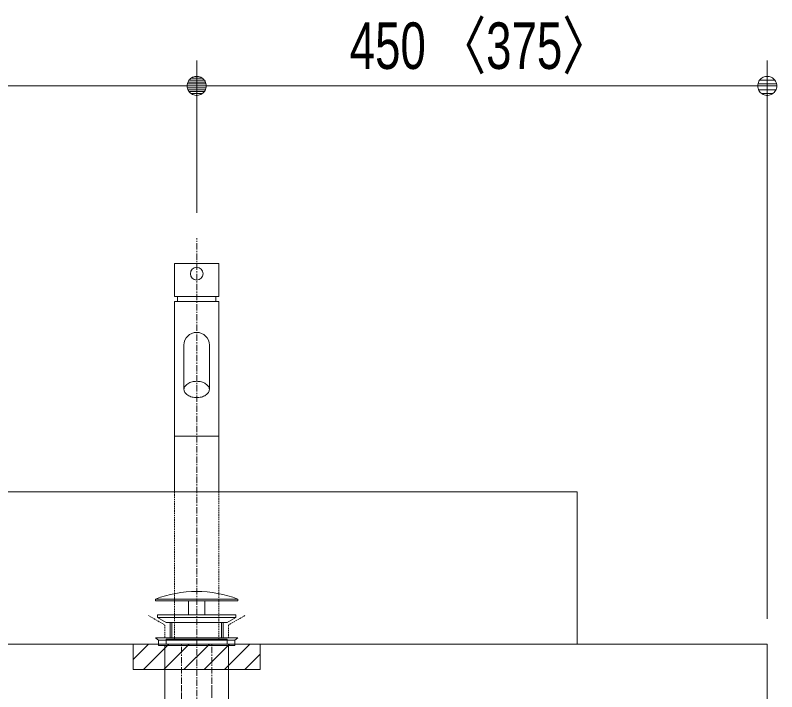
# Model space of a CAD drawing. Units: millimetres, scale not verified. Extents: x -6062 to 6062, y -3045 to 3045.
# Drawn here: x -2311 to -1710, y -1368 to -834 of the extents above; entities that cross this region are included whole.
import ezdxf
from ezdxf.enums import TextEntityAlignment as Align

# ---------------------------------------------------------------- set-up
doc = ezdxf.new("R2010")
doc.units = ezdxf.units.MM
doc.header["$LTSCALE"] = 20
doc.linetypes.add('CHAIN1', pattern=[8, 5, -1, 1, -1])
doc.linetypes.add('DASHED1', pattern=[1.8, 1.2, -0.6])
for name, color, linetype, lineweight in [('0-1_2寸法-1', 7, 'Continuous', 9), ('0-2_0', 7, 'Continuous', 9), ('0-4_5ボウル・キャビネット', 7, 'Continuous', 9), ('0-7_4給排水', 7, 'Continuous', 9)]:
    doc.layers.add(name, color=color, linetype=linetype, lineweight=lineweight)
doc.styles.add('ＭＳ Ｐゴシック', font='')
doc.styles.get('ＭＳ Ｐゴシック').set_extended_font_data('MS PGothic')

# ---------------------------------------------------------------- blocks, each defined once
blk = doc.blocks.new('_Dot')
at = {"layer": '0-2_0'}
for p, q in [((-10, 0), (-20, 0)), ((9.78, 2), (-9.78, 2)), ((7.99, 6), (-7.99, 6)), ((9.16, -3.98), (-9.16, -3.98)), ((6, -7.98), (-6, -7.98))]:
    blk.add_line(p, q, dxfattribs=at)
for points in [[(10, 0), (9.92, 1.25), (9.69, 2.49), (9.3, 3.68), (8.76, 4.82), (8.09, 5.88), (7.29, 6.85), (6.37, 7.71), (5.36, 8.44), (4.26, 9.05), (3.09, 9.51), (1.87, 9.82), (0.63, 9.98), (-0.63, 9.98), (-1.87, 9.82), (-3.09, 9.51), (-4.26, 9.05), (-5.36, 8.44), (-6.37, 7.71), (-7.29, 6.85), (-8.09, 5.88), (-8.76, 4.82), (-9.3, 3.68), (-9.69, 2.49), (-9.92, 1.25), (-10, 0), (0, 0)], [(-10, 0), (-9.92, -1.25), (-9.69, -2.49), (-9.3, -3.68), (-8.76, -4.82), (-8.09, -5.88), (-7.29, -6.85), (-6.37, -7.71), (-5.36, -8.44), (-4.26, -9.05), (-3.09, -9.51), (-1.87, -9.82), (-0.63, -9.98), (0.63, -9.98), (1.87, -9.82), (3.09, -9.51), (4.26, -9.05), (5.36, -8.44), (6.37, -7.71), (7.29, -6.85), (8.09, -5.88), (8.76, -4.82), (9.3, -3.68), (9.69, -2.49), (9.92, -1.25), (10, 0), (0, 0)]]:
    blk.add_lwpolyline(points, close=True, dxfattribs=at)
blk = doc.blocks.new('グループ-10')
at = {"layer": '0-7_4給排水', "linetype": 'CHAIN1'}
blk.add_line((-7600, -41500), (-7600, -20200), dxfattribs=at)
at = {"layer": '0-7_4給排水'}
for p, q in [((-8020, -26260), (-8020, -26500)), ((-7990, -26260), (-7990, -26500)), ((-7210, -26260), (-7210, -26500)), ((-7180, -26260), (-7180, -26500))]:
    blk.add_line(p, q, dxfattribs=at)
for points in [[(-8250, -25890), (-6950, -25890), (-6950, -25920), (-8250, -25920)], [(-7730, -25920), (-7470, -25920), (-7470, -26140), (-7730, -26140)], [(-8220, -26140), (-6980, -26140), (-6980, -26180), (-8220, -26180)], [(-8080, -26260), (-8220, -26180), (-6980, -26180), (-7120, -26260)], [(-8200, -26540), (-8250, -26500), (-6950, -26500), (-7000, -26540)], [(-8200, -26540), (-7000, -26540), (-7000, -26620), (-8200, -26620)], [(-8100, -26620), (-7100, -26620), (-7100, -27700), (-8100, -27700)]]:
    blk.add_lwpolyline(points, close=True, dxfattribs=at)
blk.add_arc((-7600, -27590.4), 1820.4, 69.08018, 110.91982, dxfattribs=at)
blk = doc.blocks.new('グループ-16')
at = {"layer": '0-4_5ボウル・キャビネット'}
blk.add_lwpolyline([(-13600, -24200), (-1600, -24200), (-1600, -26600), (-13600, -26600)], close=True, dxfattribs=at)
at = {"layer": '0-4_5ボウル・キャビネット', "linetype": 'DASHED1'}
blk.add_lwpolyline([(-6842.1, -26151.1), (-7100, -26300), (-7100, -26500), (-8100, -26500), (-8100, -26300), (-8357.9, -26151.1)], dxfattribs=at)
blk = doc.blocks.new('グループ-22')
at = {"layer": '0-7_4給排水'}
for p, q in [((-7900, -21120), (-7900, -21200)), ((-7300, -21120), (-7300, -21200)), ((-7250, -23320), (-7950, -23320))]:
    blk.add_line(p, q, dxfattribs=at)
for points in [[(-7950, -20600), (-7950, -21120), (-7250, -21120), (-7250, -20600)], [(-7950, -24200), (-7250, -24200), (-7250, -21200), (-7950, -21200)], [(-8080, -26520), (-8080, -26600), (-7120, -26600), (-7120, -26520)]]:
    blk.add_lwpolyline(points, close=True, dxfattribs=at)
for points in [[(-7800, -21885.7), (-7800, -22585.7), (-7799.2, -22597.3), (-7796.7, -22609.1), (-7792.3, -22621.1), (-7786, -22633), (-7777.7, -22644.8), (-7767.4, -22656.1), (-7755.3, -22666.8), (-7741.4, -22676.6), (-7726.1, -22685.5), (-7709.4, -22693.3)], [(-7709.4, -22693.3), (-7691.9, -22699.9), (-7673.6, -22705.3), (-7655, -22709.3), (-7636.4, -22712.1), (-7618, -22713.8), (-7600, -22714.3), (-7582, -22713.8), (-7563.6, -22712.1), (-7545, -22709.3), (-7526.4, -22705.3), (-7508.1, -22699.9), (-7490.6, -22693.3), (-7473.9, -22685.5), (-7458.6, -22676.6), (-7444.7, -22666.8), (-7432.6, -22656.1), (-7422.3, -22644.8), (-7414, -22633), (-7407.7, -22621.1), (-7403.3, -22609.1), (-7400.8, -22597.3), (-7400, -22585.7), (-7400, -21885.7)], [(-7400, -22585.7), (-7400.8, -22574.2), (-7403.3, -22562.3), (-7407.7, -22550.3), (-7414, -22538.4), (-7422.3, -22526.7), (-7432.6, -22515.4), (-7444.7, -22504.7), (-7458.6, -22494.8), (-7473.9, -22485.9), (-7490.6, -22478.1), (-7508.1, -22471.5), (-7526.4, -22466.2), (-7545, -22462.1), (-7563.6, -22459.3), (-7582, -22457.7), (-7600, -22457.2), (-7618, -22457.7), (-7636.4, -22459.3), (-7655, -22462.1), (-7673.6, -22466.2), (-7691.9, -22471.5), (-7709.4, -22478.1), (-7726.1, -22485.9), (-7741.4, -22494.8), (-7755.3, -22504.7), (-7767.4, -22515.4), (-7777.7, -22526.7), (-7786, -22538.4), (-7792.3, -22550.3), (-7796.7, -22562.3), (-7799.2, -22574.2), (-7800, -22585.7)]]:
    blk.add_lwpolyline(points, dxfattribs=at)
at = {"layer": '0-7_4給排水', "linetype": 'DASHED1'}
blk.add_lwpolyline([(-7950, -26520), (-7250, -26520), (-7250, -24200), (-7950, -24200)], close=True, dxfattribs=at)
at = {"layer": '0-7_4給排水', "linetype": 'CHAIN1'}
for points in [[(-7840, -27346.5), (-7840, -27223.6), (-7840, -26600)], [(-7360, -27346.5), (-7360, -27223.6), (-7360, -26600)]]:
    blk.add_lwpolyline(points, dxfattribs=at)
at = {"layer": '0-7_4給排水'}
blk.add_circle((-7600, -20760), 100, dxfattribs=at)
for start, end in [(90, 180), (0, 90)]:
    blk.add_arc((-7600, -21885.7), 200, start, end, dxfattribs=at)
at = {"layer": '0-7_4給排水', "linetype": 'CHAIN1'}
for centre, start, end in [((-12828.9, -27346.5), 334.77086, 0), ((-2371.1, -27346.5), 180, 205.22914)]:
    blk.add_arc(centre, 4988.9, start, end, dxfattribs=at)
blk = doc.blocks.new('グループ-28')
at = {"layer": '0-4_5ボウル・キャビネット'}
blk.add_lwpolyline([(-16600, -26600), (1400, -26600), (1400, -27600), (-16600, -27600)], close=True, dxfattribs=at)
blk = doc.blocks.new('グループ-34')
at = {"layer": '0-4_5ボウル・キャビネット'}
blk.add_blockref('グループ-28', (0, 0), dxfattribs=at)
blk = doc.blocks.new('グループ-35')
at = {"layer": '0-4_5ボウル・キャビネット'}
blk.add_blockref('グループ-34', (0, 0), dxfattribs=at)

msp = doc.modelspace()

# ---------------------------------------------------------------- linework, layer by layer
at = {"layer": '0-1_2寸法-1'}
for p, q in [((-2167.5, -990), (-2167.5, -870)), ((-2167.5, -990), (-2167.5, -870)), ((-1717.5, -1310), (-1717.5, -870)), ((-2602.49, -890), (-2182.51, -890)), ((-1732.51, -890), (-2152.49, -890))]:
    msp.add_line(p, q, dxfattribs=at)
at = {"layer": '0-4_5ボウル・キャビネット'}
for p, q in [((-2217.5, -1342), (-2205.5, -1330)), ((-2209.5, -1350), (-2189.5, -1330)), ((-2193.5, -1350), (-2173.5, -1330)), ((-2177.5, -1350), (-2157.5, -1330)), ((-2161.5, -1350), (-2141.5, -1330)), ((-2145.5, -1350), (-2125.5, -1330)), ((-2129.5, -1350), (-2117.5, -1338))]:
    msp.add_line(p, q, dxfattribs=at)
msp.add_lwpolyline([(-2217.5, -1350), (-2217.5, -1330), (-2117.5, -1330), (-2117.5, -1350)], close=True, dxfattribs=at)
at = {"layer": '0-4_5ボウル・キャビネット', "linetype": 'DASHED1'}
msp.add_lwpolyline([(-2217.5, -1350), (-2217.5, -1330), (-2117.5, -1330), (-2117.5, -1350)], close=True, dxfattribs=at)

# ---------------------------------------------------------------- block references
at = {"layer": '0-1_2寸法-1', "xscale": 0.7503418, "yscale": 0.7503418}
for p in [(-2167.5, -890), (-1717.5, -890)]:
    msp.add_blockref('_Dot', p, dxfattribs=at)
at = {"layer": '0-1_2寸法-1', "xscale": 0.7503418, "yscale": 0.7503418, "rotation": 180}
msp.add_blockref('_Dot', (-2167.5, -890), dxfattribs=at)
at = {"layer": '0-4_5ボウル・キャビネット', "xscale": 0.05, "yscale": 0.05}
for name in ['グループ-16', 'グループ-35']:
    msp.add_blockref(name, (-1787.5, 0), dxfattribs=at)
at = {"layer": '0-7_4給排水', "xscale": 0.05, "yscale": 0.05}
for name in ['グループ-10', 'グループ-22']:
    msp.add_blockref(name, (-1787.5, 0), dxfattribs=at)

# ---------------------------------------------------------------- texts
at = {"layer": '0-1_2寸法-1', "style": 'ＭＳ Ｐゴシック', "width": 0.75}
msp.add_text('450 〈375〉', height=36.69, dxfattribs=at).set_placement((-2046.82, -887.65), align=Align.BOTTOM_LEFT)

doc.saveas('drawing.dxf')
